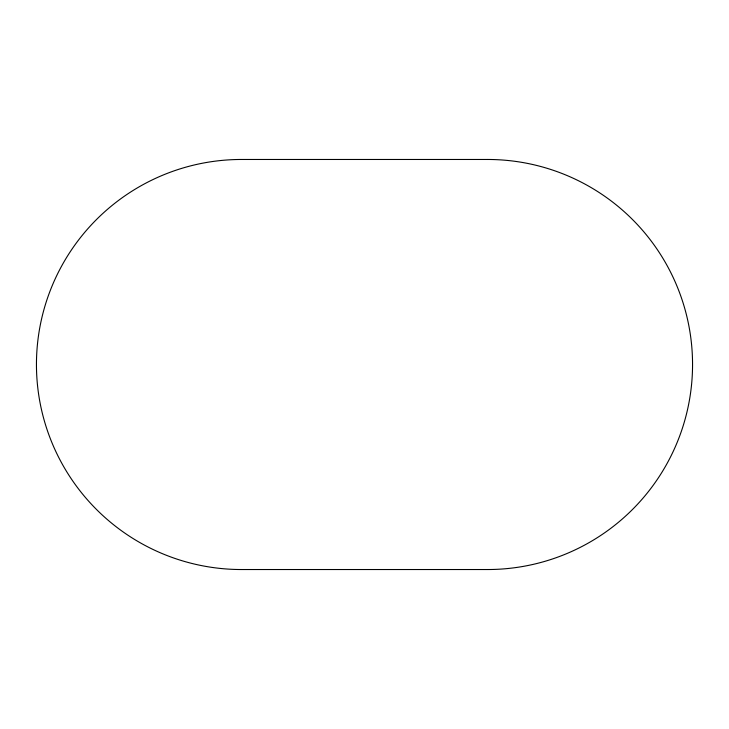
<?xml version="1.0" encoding="UTF-8"?>
<svg xmlns="http://www.w3.org/2000/svg" width="729" height="729" viewBox="0 0 729 729"><rect width="100%" height="100%" fill="white"/><g stroke="black" fill="none" stroke-linecap="round" stroke-linejoin="round"><path stroke-width="1.09" d="M487.519 159.469L241.481 159.469A205.031 205.031 0 0 0 36.45 364.5A205.031 205.031 0 0 0 241.481 569.531L487.519 569.531A205.031 205.031 0 0 0 692.55 364.5A205.031 205.031 0 0 0 487.519 159.469"/></g></svg>
